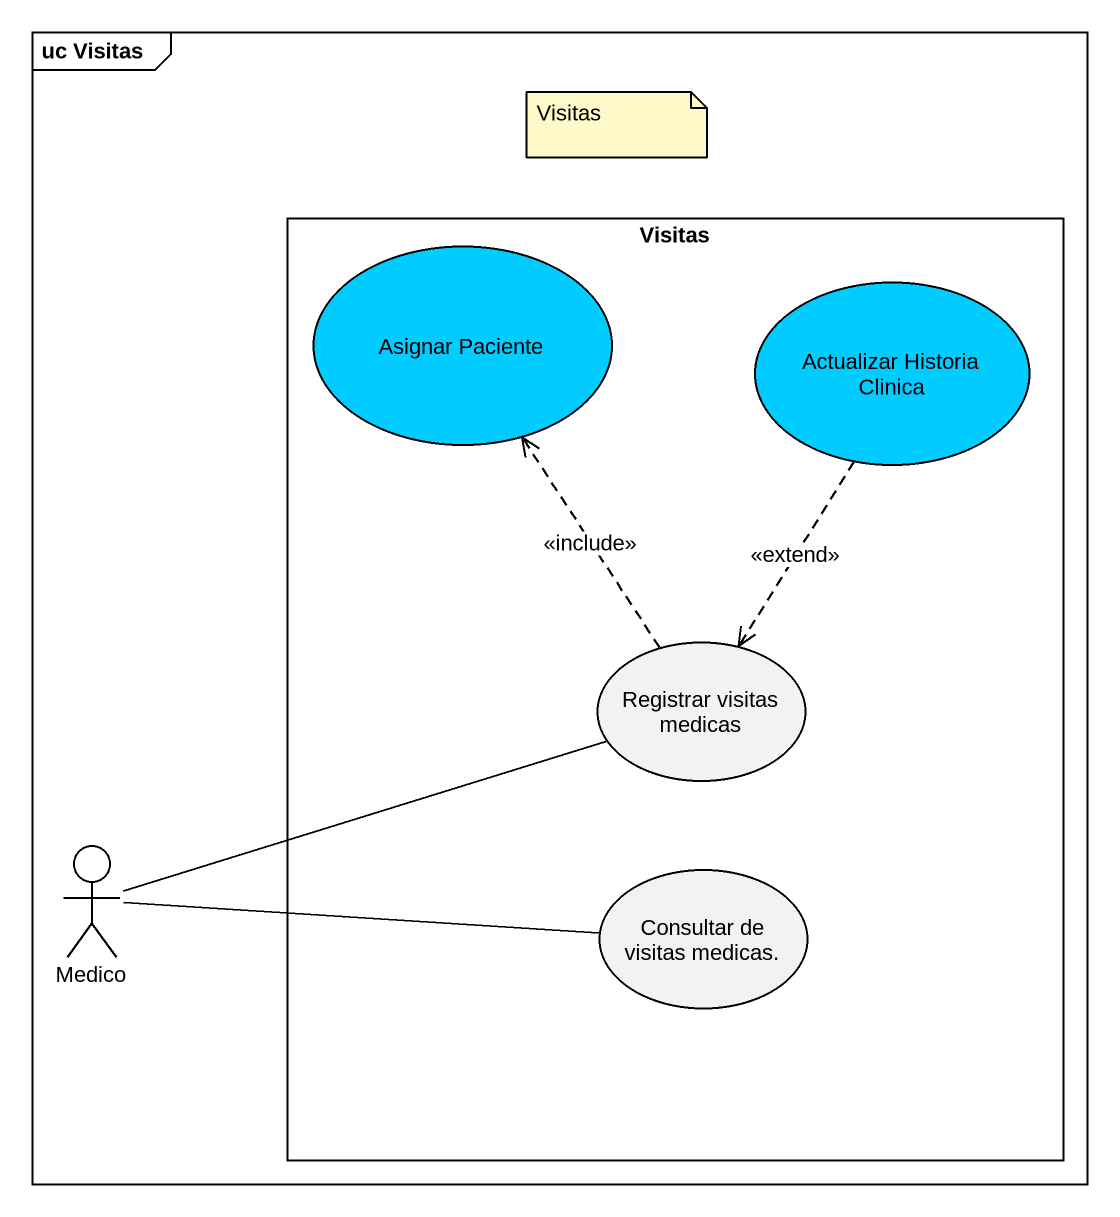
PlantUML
@startuml
mainframe uc Visitas
rectangle Visitas {
  usecase "Asignar Paciente" as Asignar_Paciente #00CCFF
  usecase "Actualizar Historia Clinica" as Actualizar_Historia_Clinica #00CCFF
  usecase "Registrar visitas medicas" as Registrar_visitas_medicas
  usecase "Consultar de visitas medicas." as Consultar_de_visitas_medicas
}
actor Medico
Actualizar_Historia_Clinica ..> Registrar_visitas_medicas : <<extend>>
Registrar_visitas_medicas .up.> Asignar_Paciente : <<include>>
Medico -right- Registrar_visitas_medicas
Medico -right- Consultar_de_visitas_medicas
note as N1
  Visitas
end note
@enduml
